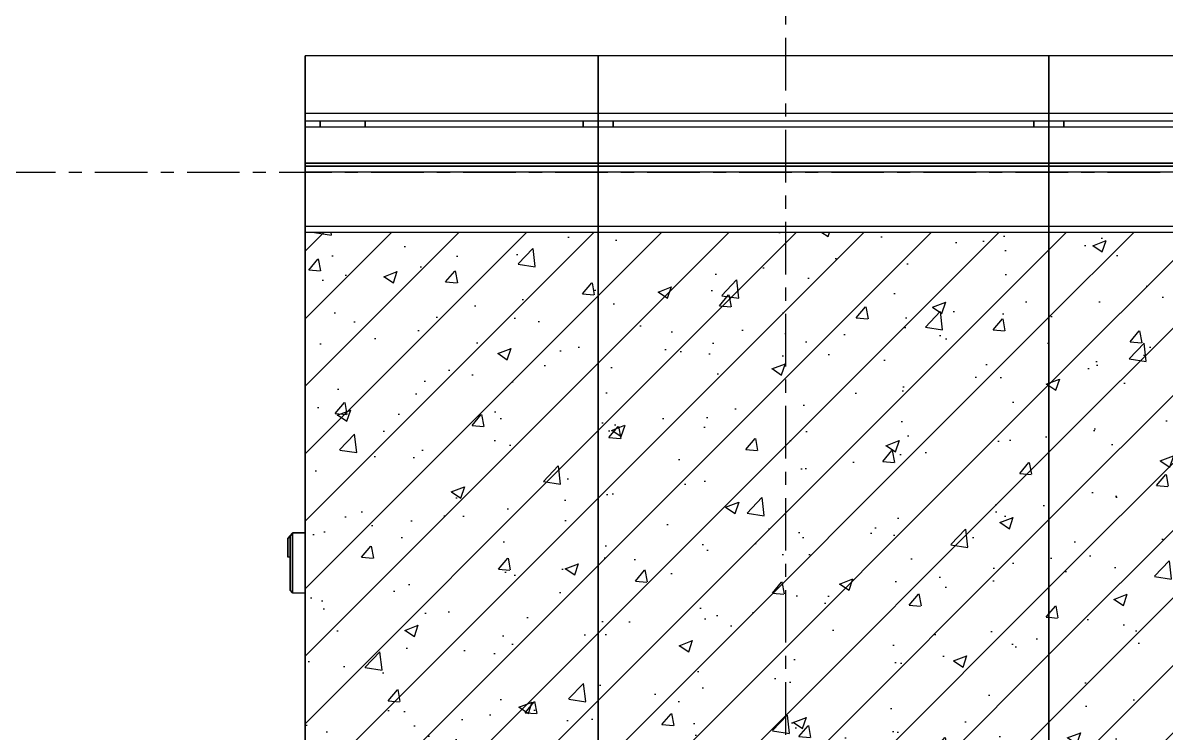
# Model space of a CAD drawing. Header units: millimetres. Extents: x -187664 to 435448, y -313239 to 299894.
# Drawn here: x 302652 to 306456, y 171387 to 173750 of the extents above; entities that cross this region are included whole.
import ezdxf
from ezdxf.enums import TextEntityAlignment as Align
from ezdxf.xclip import XClip

# ---------------------------------------------------------------- set-up
doc = ezdxf.new("R2010")
doc.units = ezdxf.units.MM
doc.header["$XCLIPFRAME"] = 0
doc.set_wipeout_variables(frame=1)
doc.linetypes.add('CENTER', pattern=[2, 1.25, -0.25, 0.25, -0.25])
doc.linetypes.add('TA_GL_000.70000', pattern=[1.925, 0.7, -0.175, 0.175, -0.175, 0.7])
for name, color, linetype in [('000 - 0_SYM_DWG_GRIDLINE_MAIN_COLOR_251', 7, 'Continuous'), ('000 - 0_SYM_DWG_SLOPE-SYM_TEXT_COLOR_3', 7, 'Continuous'), ('000 - CONCRETE_COL_HATCH_', 7, 'Continuous'), ('000 - CONCRETE_PRECAST_MAIN_COLOR_1', 7, 'Continuous'), ('000 - CONCRETE_PRECAST_WIPEOUT_', 7, 'Continuous'), ('000 - EXISTING_BUILDING_MAIN_COLOR_251', 7, 'Continuous'), ('000 - EXISTING_BUILDING_WIPEOUT_', 7, 'Continuous'), ('000 - EXISTING_CANOPY_MAIN_COLOR_3', 7, 'Continuous'), ('000 - GRID', 7, 'CENTER')]:
    doc.layers.add(name, color=color, linetype=linetype)
doc.styles.add('ARIAL', font='arial.ttf')
doc.styles.add('TA', font='', dxfattribs={"height": 4.5})
doc.styles.get('TA').set_extended_font_data('Cordia New')
pattern_1 = [(45, (1531882.3, 697678.04), (-112.253202, 112.253202), [])]
pattern_2 = [(50, (1531882.3, 695178.04), (455.46167, -39.84771), [47.625, -523.875]), (355, (1531882.3, 695178.04), (-88.10855, 477.64211), [38.1, -419.10146]), (100.451445, (1531920.25, 695174.7), (367.35312, 437.79438), [40.47502, -445.22561]), (46.1842, (1531882.3, 695305.04), (677.6976, -105.10582), [71.4375, -785.8125]), (96.635558, (1531938.8, 695296.3), (593.51034, 618.5653), [60.71256, -667.83902]), (351.18415, (1531882.3, 695305.04), (593.51034, 618.5653), [57.14992, -628.64933]), (21, (1531945.8, 695273.3), (379.03598, -255.662995), [47.625, -523.875]), (326, (1531945.8, 695273.3), (154.50507, 460.46992), [38.1, -419.1]), (71.451445, (1531977.4, 695252), (533.54105, 204.80692), [40.47502, -445.22484]), (37.5, (1531882.3, 695178.04), (7.721508, 211.387597), [0, -414.02, 0, -425.45, 0, -420.6875]), (7.5, (1531882.3, 695178.04), (167.049156, 250.451437), [0, -242.57, 0, -404.495, 0, -160.3375]), (327.5, (1531740.69, 695178.04), (338.976488, -14.32186), [0, -158.75, 0, -495.3, 0, -657.225]), (317.5, (1531677.2, 695178.04), (370.322953, 63.56623), [0, -206.375, 0, -328.93, 0, -466.725])]

# ---------------------------------------------------------------- blocks, each defined once
blk = doc.blocks.new('DPA_CP_Entrance Canopy Lower - Depth 4200-19354365-2140-01 ENTRANCE 1 ELEVATION 1')
at = {"layer": '000 - EXISTING_CANOPY_MAIN_COLOR_3', "color": 7}
for p, q in [((-894482.4, 105946), (-894482.4, 106137.3)), ((-894482.4, 106137.3), (-894482.4, 106112.3)), ((-893507.4, 106137.3), (-894482.4, 106137.3)), ((-893507.4, 106112.3), (-893507.4, 106137.3)), ((-893507.4, 106137.3), (-893507.4, 105946)), ((-894482.4, 106112.3), (-894482.4, 105921.1)), ((-893507.4, 105921.1), (-893507.4, 106112.3)), ((-894482.4, 106034.7), (-894482.4, 105695)), ((-894482.4, 105846), (-894482.4, 106034.7)), ((-893507.4, 106036.7), (-893507.4, 105846)), ((-893507.4, 105695), (-893507.4, 106036.7)), ((-894482.4, 105921.1), (-894482.4, 105946)), ((-893507.4, 105946), (-894482.4, 105946)), ((-893507.4, 105946), (-893507.4, 105921.1)), ((-894482.4, 105921.1), (-893507.4, 105921.1)), ((-894482.4, 105780), (-894482.4, 105900)), ((-894482.4, 105900), (-894482.4, 105750)), ((-894482.4, 105750), (-894482.4, 105900)), ((-894482.4, 105900), (-894482.4, 105895)), ((-893507.4, 105900), (-894482.4, 105900)), ((-893507.4, 105900), (-894482.4, 105900)), ((-893507.4, 105900), (-894482.4, 105900)), ((-893507.4, 105900), (-894482.4, 105900)), ((-894482.4, 105895), (-894482.4, 105745)), ((-894482.4, 105745), (-894482.4, 105895)), ((-894482.4, 105895), (-894482.4, 105785)), ((-894432.4, 105921.1), (-894432.4, 105900)), ((-894432.4, 105900), (-894432.4, 105921.1)), ((-893557.4, 105921.1), (-893557.4, 105900)), ((-893557.4, 105900), (-893557.4, 105921.1)), ((-893507.4, 105895), (-893507.4, 105900)), ((-893507.4, 105900), (-893507.4, 105750)), ((-893507.4, 105750), (-893507.4, 105900)), ((-893507.4, 105900), (-893507.4, 105780)), ((-893507.4, 105785), (-893507.4, 105895)), ((-893507.4, 105895), (-893507.4, 105745)), ((-893507.4, 105745), (-893507.4, 105895)), ((-894482.4, 105695), (-894482.4, 105846)), ((-893507.4, 105846), (-893507.4, 105695)), ((-894482.4, 105785), (-894482.4, 105765)), ((-894482.4, 105770), (-894482.4, 105780)), ((-893507.4, 105780), (-894482.4, 105780)), ((-894482.4, 105780), (-893507.4, 105780)), ((-893507.4, 105765), (-893507.4, 105785)), ((-893507.4, 105780), (-893507.4, 105770)), ((-894482.4, 105750), (-894482.4, 105770)), ((-893507.4, 105770), (-894482.4, 105770)), ((-894482.4, 105770), (-893507.4, 105770)), ((-894482.4, 105765), (-894482.4, 105575)), ((-894482.4, 105570), (-894482.4, 105750)), ((-893507.4, 105750), (-894482.4, 105750)), ((-893507.4, 105750), (-894482.4, 105750)), ((-893507.4, 105770), (-893507.4, 105750)), ((-893507.4, 105575), (-893507.4, 105765)), ((-893507.4, 105750), (-893507.4, 105570)), ((-894482.4, 105575), (-894482.4, 105550)), ((-894482.4, 105550), (-894482.4, 105570)), ((-893507.4, 105570), (-894482.4, 105570)), ((-893507.4, 105570), (-894482.4, 105570)), ((-893507.4, 105550), (-893507.4, 105575)), ((-893507.4, 105570), (-893507.4, 105550)), ((-893507.4, 105550), (-894482.4, 105550)), ((-893507.4, 105550), (-894482.4, 105550))]:
    blk.add_line(p, q, dxfattribs=at)
blk = doc.blocks.new('DPA_CP_Entrance Canopy Lower - Depth 4200-19282229-2140-01 ENTRANCE 1 ELEVATION 1')
at = {"layer": '000 - EXISTING_CANOPY_MAIN_COLOR_3', "color": 7}
for p, q in [((-893507.4, 105946), (-893507.4, 106137.3)), ((-893507.4, 106137.3), (-893507.4, 106112.3)), ((-892007.4, 106137.3), (-893507.4, 106137.3)), ((-892007.4, 106112.3), (-892007.4, 106137.3)), ((-892007.4, 106137.3), (-892007.4, 105946)), ((-893507.4, 106112.3), (-893507.4, 105921.1)), ((-892007.4, 105921.1), (-892007.4, 106112.3)), ((-893507.4, 106034.7), (-893507.4, 105695)), ((-893507.4, 105846), (-893507.4, 106034.7)), ((-892007.4, 106036.7), (-892007.4, 105846)), ((-892007.4, 105695), (-892007.4, 106036.7)), ((-893507.4, 105921.1), (-893507.4, 105946)), ((-892007.4, 105946), (-893507.4, 105946)), ((-892007.4, 105946), (-892007.4, 105921.1)), ((-893507.4, 105921.1), (-892007.4, 105921.1)), ((-893507.4, 105780), (-893507.4, 105900)), ((-893507.4, 105900), (-893507.4, 105750)), ((-893507.4, 105750), (-893507.4, 105900)), ((-893507.4, 105900), (-893507.4, 105895)), ((-892007.4, 105900), (-893507.4, 105900)), ((-892007.4, 105900), (-893507.4, 105900)), ((-892007.4, 105900), (-893507.4, 105900)), ((-892007.4, 105900), (-893507.4, 105900)), ((-893507.4, 105895), (-893507.4, 105745)), ((-893507.4, 105745), (-893507.4, 105895)), ((-893507.4, 105895), (-893507.4, 105785)), ((-893457.4, 105921.1), (-893457.4, 105900)), ((-893457.4, 105900), (-893457.4, 105921.1)), ((-892057.4, 105921.1), (-892057.4, 105900)), ((-892057.4, 105900), (-892057.4, 105921.1)), ((-892007.4, 105895), (-892007.4, 105900)), ((-892007.4, 105900), (-892007.4, 105750)), ((-892007.4, 105750), (-892007.4, 105900)), ((-892007.4, 105900), (-892007.4, 105780)), ((-892007.4, 105785), (-892007.4, 105895)), ((-892007.4, 105895), (-892007.4, 105745)), ((-892007.4, 105745), (-892007.4, 105895)), ((-893507.4, 105695), (-893507.4, 105846)), ((-892007.4, 105846), (-892007.4, 105695)), ((-893507.4, 105785), (-893507.4, 105765)), ((-893507.4, 105770), (-893507.4, 105780)), ((-892007.4, 105780), (-893507.4, 105780)), ((-893507.4, 105780), (-892007.4, 105780)), ((-892007.4, 105765), (-892007.4, 105785)), ((-892007.4, 105780), (-892007.4, 105770)), ((-893507.4, 105750), (-893507.4, 105770)), ((-892007.4, 105770), (-893507.4, 105770)), ((-893507.4, 105770), (-892007.4, 105770)), ((-893507.4, 105765), (-893507.4, 105575)), ((-893507.4, 105570), (-893507.4, 105750)), ((-892007.4, 105750), (-893507.4, 105750)), ((-892007.4, 105750), (-893507.4, 105750)), ((-892007.4, 105770), (-892007.4, 105750)), ((-892007.4, 105575), (-892007.4, 105765)), ((-892007.4, 105750), (-892007.4, 105570)), ((-893507.4, 105575), (-893507.4, 105550)), ((-893507.4, 105550), (-893507.4, 105570)), ((-892007.4, 105570), (-893507.4, 105570)), ((-892007.4, 105570), (-893507.4, 105570)), ((-892007.4, 105550), (-892007.4, 105575)), ((-892007.4, 105570), (-892007.4, 105550)), ((-892007.4, 105550), (-893507.4, 105550)), ((-892007.4, 105550), (-893507.4, 105550))]:
    blk.add_line(p, q, dxfattribs=at)
blk = doc.blocks.new('DPA_LIGHTING_WALL MOUNT_WLL711_A - PASITO_Asymmetrical 150_x90_-20207253-2140-01 ENTRANCE 1 ELEVATION 1')
at = {"layer": '000 - EXISTING_BUILDING_MAIN_COLOR_251', "color": 7}
for p, q in [((-891157.4, 104550), (-891357.4, 104550)), ((-891357.4, 104550), (-891357.4, 104350)), ((-891347.4, 104540), (-891356.4, 104549)), ((-891356.4, 104351), (-891356.4, 104549)), ((-891356.4, 104549), (-891158.4, 104549)), ((-891347.4, 104540), (-891347.4, 104360)), ((-891167.4, 104540), (-891347.4, 104540)), ((-891347.4, 104540), (-891167.4, 104540)), ((-891347.4, 104540), (-891340.2, 104531)), ((-891347.4, 104469.5), (-891347.4, 104540)), ((-891175.2, 104531), (-891340.2, 104531)), ((-891340.2, 104531), (-891340.2, 104469.4)), ((-891331.7, 104531), (-891181.9, 104531)), ((-891181.9, 104531), (-891331.7, 104531)), ((-891175.2, 104531), (-891167.4, 104540)), ((-891175.2, 104469.4), (-891175.2, 104531)), ((-891158.4, 104549), (-891167.4, 104540)), ((-891167.4, 104360), (-891167.4, 104540)), ((-891167.4, 104540), (-891167.4, 104469.5)), ((-891158.4, 104549), (-891158.4, 104351)), ((-891157.4, 104350), (-891157.4, 104550)), ((-891347.4, 104469.5), (-891340.2, 104469.4)), ((-891167.4, 104469.5), (-891347.4, 104469.5)), ((-891340.2, 104469.4), (-891175.2, 104469.4)), ((-891331.7, 104360), (-891331.7, 104469.4)), ((-891331.7, 104469.4), (-891331.7, 104360)), ((-891181.9, 104469.4), (-891181.9, 104360)), ((-891181.9, 104360), (-891181.9, 104469.4)), ((-891167.4, 104469.5), (-891175.2, 104469.4)), ((-891357.4, 104350), (-891157.4, 104350)), ((-891356.4, 104351), (-891347.4, 104360)), ((-891158.4, 104351), (-891356.4, 104351)), ((-891347.4, 104360), (-891331.7, 104360)), ((-891331.7, 104360), (-891181.9, 104360)), ((-891181.9, 104360), (-891331.7, 104360)), ((-891181.9, 104360), (-891167.4, 104360)), ((-891158.4, 104351), (-891167.4, 104360))]:
    blk.add_line(p, q, dxfattribs=at)
blk = doc.blocks.new('DPA_LIGHTING_WALL MOUNT_WLL711_A - PASITO_Asymmetrical 150_x90_-20207249-2140-01 ENTRANCE 1 ELEVATION 1')
at = {"layer": '000 - EXISTING_BUILDING_MAIN_COLOR_251', "color": 7}
for p, q in [((-894532, 104540), (-894539.4, 104531)), ((-894539.4, 104531), (-894532, 104540)), ((-894539.4, 104531), (-894539.4, 104469.4)), ((-894539.4, 104469.4), (-894539.4, 104531)), ((-894532, 104540), (-894524.1, 104549)), ((-894524.1, 104549), (-894532, 104540)), ((-894532, 104540), (-894532, 104360)), ((-894532, 104360), (-894532, 104540)), ((-894532, 104469.5), (-894532, 104540)), ((-894532, 104540), (-894532, 104469.5)), ((-894532, 104360), (-894532, 104531)), ((-894532, 104531), (-894532, 104360)), ((-894524.1, 104550), (-894524.1, 104350)), ((-894524.1, 104350), (-894524.1, 104550)), ((-894524.1, 104550), (-894482.4, 104550)), ((-894482.4, 104550), (-894524.1, 104550)), ((-894524.1, 104351), (-894524.1, 104549)), ((-894524.1, 104549), (-894524.1, 104351)), ((-894524.1, 104360), (-894524.1, 104531)), ((-894524.1, 104531), (-894524.1, 104360)), ((-894532, 104469.5), (-894539.4, 104469.4)), ((-894532, 104469.5), (-894539.4, 104469.4)), ((-894524.1, 104351), (-894532, 104360)), ((-894524.1, 104351), (-894532, 104360)), ((-894482.4, 104350), (-894524.1, 104350)), ((-894482.4, 104350), (-894524.1, 104350))]:
    blk.add_line(p, q, dxfattribs=at)
blk = doc.blocks.new('*U4921')
at = {"color": 7}
blk.add_wipeout([(0, 0), (1500, 0), (1500, 3000), (0, 3000)], dxfattribs=at).dxf.layer = '000 - CONCRETE_PRECAST_WIPEOUT_'
at = {"layer": '000 - CONCRETE_COL_HATCH_'}
h = blk.add_hatch(dxfattribs=at)
h.set_pattern_fill('ANSI31')
h.set_pattern_definition(pattern_1)
h.paths.add_polyline_path([(0, 0), (1500, 0), (1500, 3000), (0, 3000)])
h = blk.add_hatch(dxfattribs=at)
h.set_pattern_fill('AR-CONC', scale=0.05)
h.set_pattern_definition(pattern_2)
h.paths.add_polyline_path([(0, 0), (1500, 0), (1500, 3000), (0, 3000)])
at = {"layer": '000 - CONCRETE_PRECAST_MAIN_COLOR_1', "color": 7}
blk.add_lwpolyline([(0, 0), (1500, 0), (1500, 3000), (0, 3000)], close=True, dxfattribs=at)
blk = doc.blocks.new('*U4922')
at = {"color": 7}
blk.add_wipeout([(0, 0), (975, 0), (975, 3000), (0, 3000)], dxfattribs=at).dxf.layer = '000 - CONCRETE_PRECAST_WIPEOUT_'
at = {"layer": '000 - CONCRETE_COL_HATCH_'}
h = blk.add_hatch(dxfattribs=at)
h.set_pattern_fill('ANSI31')
h.set_pattern_definition(pattern_1)
h.paths.add_polyline_path([(0, 0), (975, 0), (975, 3000), (0, 3000)])
h = blk.add_hatch(dxfattribs=at)
h.set_pattern_fill('AR-CONC', scale=0.05)
h.set_pattern_definition(pattern_2)
h.paths.add_polyline_path([(0, 0), (975, 0), (975, 3000), (0, 3000)])
at = {"layer": '000 - CONCRETE_PRECAST_MAIN_COLOR_1', "color": 7}
blk.add_lwpolyline([(0, 0), (975, 0), (975, 3000), (0, 3000)], close=True, dxfattribs=at)
blk = doc.blocks.new('C-1-PP19-AR-2140-01-D_20260610-100004_ELEVATION_1_EXBOT')
at = {"color": 7}
blk.add_wipeout([(-1600, 101450), (26375, 101450), (26375, 105550), (-1600, 105550)], dxfattribs=at).dxf.layer = '000 - EXISTING_BUILDING_WIPEOUT_'
at = {"layer": '000 - EXISTING_BUILDING_MAIN_COLOR_251', "lineweight": 9}
h = blk.add_hatch(dxfattribs=at)
h.set_pattern_fill('FP_26', style=0, pattern_type=2)
h.set_pattern_definition([(90, (12875, 101450), (-1500, 9e-14), [])])
h.paths.add_polyline_path([(-1600, 102550), (8124.5, 102550), (9755, 103376.5), (9755, 105550), (-1600, 105550), (-1600, 102735)])
h.paths.add_polyline_path([(9479.3, 102550), (9755, 102550), (9755, 103083.9), (9479.3, 102944.1), (9479.3, 102735)])
h.paths.add_polyline_path([(9405, 102550), (9405, 102906.5), (8859.3, 102629.9), (8860.1, 102550), (9365.4, 102550)])
h.paths.add_polyline_path([(8208.6, 102550), (8485, 102550), (8485.9, 102589.3), (8500, 102589.3), (8500, 102697.7), (8242.4, 102567.1)])
h.paths.add_polyline_path([(8535, 102550), (8617.7, 102550), (8810.7, 102647.8), (8810.7, 102736.4), (8825.3, 102736.4), (8826.3, 102756.4), (8844.7, 102756.4), (8845.3, 102736.4), (8859.3, 102736.4), (8859.3, 102672.5), (9405, 102949.2), (9405.9, 103060.7), (9420, 103060.7), (9420, 103164.1), (8845, 102872.6), (8844.7, 102763.8), (8842.1, 102759.4), (8832.3, 102756.8), (8827.4, 102760.1), (8825.3, 102763.8), (8825, 102785.4), (8825, 102862.5), (8520, 102707.9), (8520, 102589.3), (8535, 102589.3), (8535, 102576.5)])
h.paths.add_polyline_path([(8810.7, 102550), (8810.7, 102605.2), (8701.8, 102550), (8803.9, 102550)])
h.paths.add_polyline_path([(9479.3, 102986.7), (9755, 103126.5), (9755, 103333.9), (9465, 103186.3), (9464.7, 103078.1), (9462.1, 103073.6), (9452.4, 103071.1), (9447.4, 103074.4), (9445.3, 103078.1), (9445, 103099.7), (9444.7, 103176.6), (9440, 103174.2), (9440, 103060.7), (9445.3, 103060.7), (9446.3, 103070.7), (9464.7, 103070.7), (9465.3, 103050.7), (9479.3, 103050.7)])
h.paths.add_polyline_path([(4725, 104350), (4525, 104350), (4525, 104550), (4725, 104550)])
h.paths.add_polyline_path([(-1012.5, 104350), (-1212.5, 104350), (-1212.5, 104550), (-1012.5, 104550)])
h.paths.add_polyline_path([(1725, 104350), (1525, 104350), (1525, 104550), (1725, 104550)])
h.paths.add_polyline_path([(7525, 104350), (7525, 104550), (7725, 104550), (7725, 104350)])
at = {"layer": '000 - EXISTING_BUILDING_MAIN_COLOR_251', "color": 7}
for p, q in [((-1600, 105750), (-1600, 102550)), ((-1600, 105550), (-1600, 105150)), ((-1600, 104550), (-1600, 105550)), ((-1600, 104550), (-1600, 105550)), ((-1600, 102550), (-1600, 105550)), ((-1600, 104550), (-1600, 105550)), ((-1600, 103500), (-1600, 105150)), ((-1600, 103500), (-1600, 104350)), ((-1600, 101450), (-1600, 104350)), ((-1600, 101450), (-1600, 104350))]:
    blk.add_line(p, q, dxfattribs=at)
for name, p in [('DPA_LIGHTING_WALL MOUNT_WLL711_A - PASITO_Asymmetrical 150_x90_-20207249-2140-01 ENTRANCE 1 ELEVATION 1', (892882.4, 0)), ('DPA_LIGHTING_WALL MOUNT_WLL711_A - PASITO_Asymmetrical 150_x90_-20207249-2140-01 ENTRANCE 1 ELEVATION 1', (892882.4, 0)), ('DPA_LIGHTING_WALL MOUNT_WLL711_A - PASITO_Asymmetrical 150_x90_-20207253-2140-01 ENTRANCE 1 ELEVATION 1', (890144.9, 0))]:
    blk.add_blockref(name, p, dxfattribs=at)
at = {"color": 7}
blk.add_wipeout([(-1600, 105550), (26375, 105550), (26375, 106137.3), (-1600, 106137.3)], dxfattribs=at).dxf.layer = '000 - EXISTING_CANOPY_MAIN_COLOR_3'
at = {"layer": '000 - EXISTING_CANOPY_MAIN_COLOR_3', "color": 7}
for p, q in [((-1400, 105900), (-1400, 105921.1)), ((-1400, 105921.1), (-1400, 105900)), ((-1600, 105610), (-1600, 105750))]:
    blk.add_line(p, q, dxfattribs=at)
at = {"layer": '000 - CONCRETE_PRECAST_MAIN_COLOR_1', "color": 7}
blk.add_blockref('*U4921', (875, 102550), dxfattribs=at)
blk.add_blockref('*U4921', (-625, 102550), dxfattribs=at)
blk.add_blockref('*U4922', (-1600, 102550), dxfattribs=at)
at = {"layer": '000 - EXISTING_CANOPY_MAIN_COLOR_3', "color": 7}
blk.add_blockref('DPA_CP_Entrance Canopy Lower - Depth 4200-19282229-2140-01 ENTRANCE 1 ELEVATION 1', (894382.4, 0), dxfattribs=at)
for name in ['DPA_CP_Entrance Canopy Lower - Depth 4200-19354365-2140-01 ENTRANCE 1 ELEVATION 1', 'DPA_CP_Entrance Canopy Lower - Depth 4200-19282229-2140-01 ENTRANCE 1 ELEVATION 1']:
    blk.add_blockref(name, (892882.4, 0), dxfattribs=at)
blk = doc.blocks.new('*U4936')
at = {"layer": '000 - 0_SYM_DWG_GRIDLINE_MAIN_COLOR_251', "color": 7, "linetype": 'ByBlock', "ltscale": 5}
blk.add_line((20, 0), (-355.735, 0), dxfattribs=at)
at = {"color": 7, "style": 'TA', "flags": 1}
blk.add_attdef('LOCATION', (6, -6), '', height=4.5, rotation=270, dxfattribs=at)
at = {"layer": '000 - 0_SYM_DWG_SLOPE-SYM_TEXT_COLOR_3', "color": 7, "style": 'ARIAL'}
blk.add_attdef('GRID-HEAD', text='', height=4, rotation=90, dxfattribs=at).set_placement((40, 0), align=Align.MIDDLE_CENTER)
blk = doc.blocks.new('*U4935')
at = {"layer": '000 - 0_SYM_DWG_GRIDLINE_MAIN_COLOR_251', "color": 7, "linetype": 'ByBlock', "ltscale": 5}
blk.add_line((20, 0), (-674.447, 0), dxfattribs=at)
at = {"color": 7, "style": 'TA', "flags": 1}
blk.add_attdef('LOCATION', (6, -6), '', height=4.5, rotation=270, dxfattribs=at)

msp = doc.modelspace()

# ---------------------------------------------------------------- block references
at = {"color": 7}
ref = msp.add_blockref('C-1-PP19-AR-2140-01-D_20260610-100004_ELEVATION_1_EXBOT', (305191.107, 67502.983), dxfattribs=at)
XClip(ref).set_block_clipping_path([(-3830, 99551.072312549), (30600.5439267242, 118300)])

# ---------------------------------------------------------------- next in the draw order: block references
at = {"layer": '000 - GRID', "color": 7, "linetype": 'TA_GL_000.70000', "xscale": 50.00000000000004, "yscale": 50.00000000000004, "zscale": 50.00000000000004}
for name, p, rotation in [('*U4936', (305191.107, 169012.983), 270), ('*U4935', (302361.107, 173252.983), 180)]:
    msp.add_blockref(name, p, dxfattribs=dict(at, rotation=rotation))

doc.saveas('drawing.dxf')
